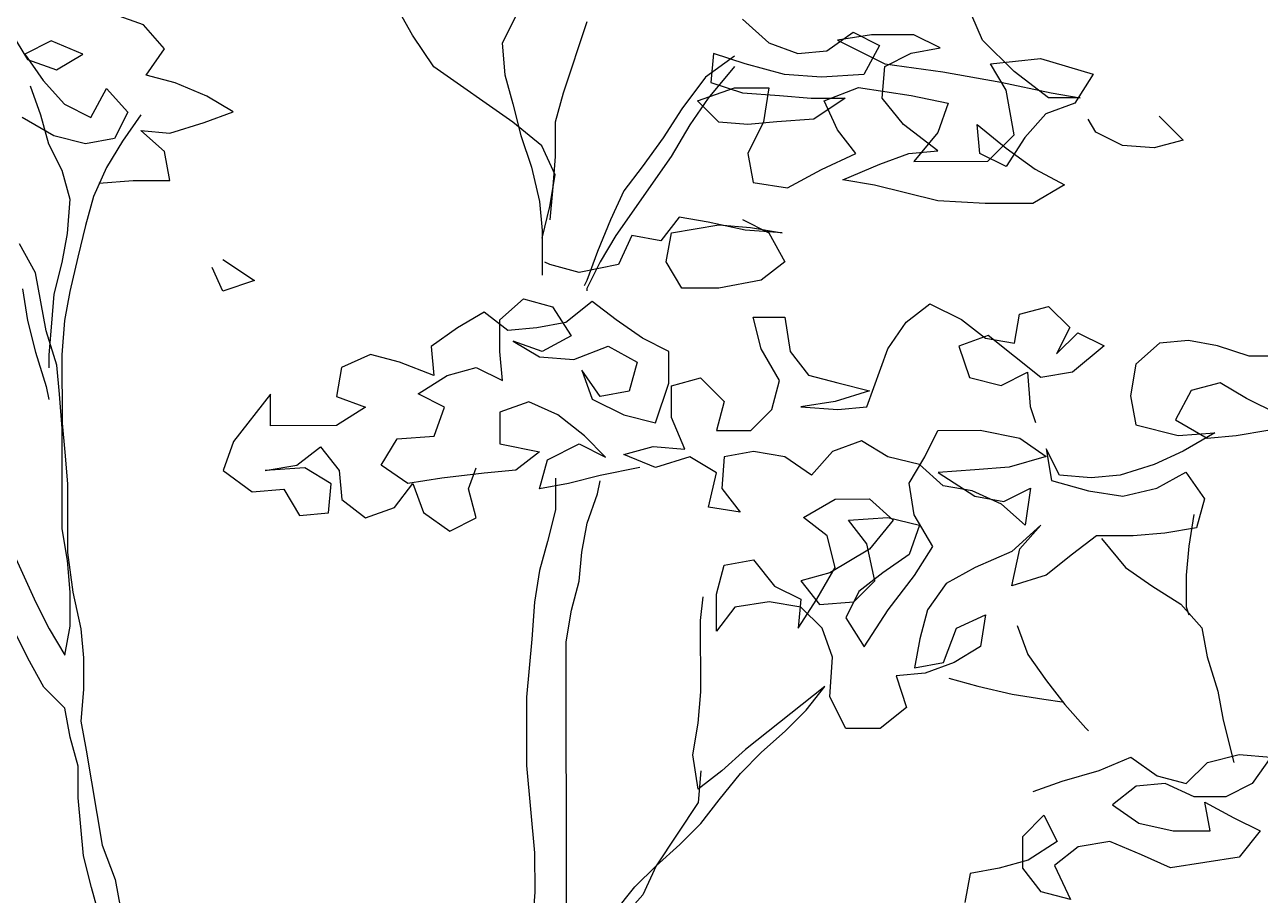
# Model space of a CAD drawing. Header units: millimetres. Extents: x 87938 to 265635, y 330093 to 434310.
# Drawn here: x 107200 to 108767, y 372728 to 373832 of the extents above; entities that cross this region are included whole.
import ezdxf

# ---------------------------------------------------------------- set-up
doc = ezdxf.new("R2010")
doc.units = ezdxf.units.MM

# ---------------------------------------------------------------- blocks, each defined once
blk = doc.blocks.new('A$C2800069E')
for p, q in [((1887.9, 6608.6), (1859.6, 6618.8)), ((2253.5, 6621.8), (2238, 6590.9)), ((2706.5, 6593.9), (2691.1, 6629.9)), ((1908.5, 6585.4), (1887.9, 6608.6)), ((2150.5, 6598.5), (2140.2, 6616.5)), ((2320.4, 6611.5), (2297.3, 6542)), ((2472.3, 6614.2), (2498, 6591.1)), ((1759.2, 6600.7), (1774.7, 6575)), ((2171.1, 6567.6), (2150.5, 6598.5)), ((2554.7, 6583.4), (2580.4, 6601.5)), ((2598.4, 6598.9), (2565, 6593.7)), ((2580.4, 6601.5), (2606.1, 6588.6)), ((2639.6, 6598.9), (2598.4, 6598.9)), ((2665.4, 6586.1), (2639.6, 6598.9)), ((1797.8, 6593), (1772.1, 6580.1)), ((1828.7, 6580.2), (1797.8, 6593)), ((1890.5, 6559.7), (1908.5, 6585.4)), ((2238, 6590.9), (2240.6, 6560)), ((2498, 6591.1), (2526.4, 6580.8)), ((2526.4, 6580.8), (2554.7, 6583.4)), ((2565, 6593.7), (2611.3, 6570.6)), ((2606.1, 6588.6), (2590.7, 6560.3)), ((2637, 6580.9), (2665.4, 6586.1)), ((2737.5, 6563), (2706.5, 6593.9)), ((1772.1, 6580.1), (1790.2, 6554.4)), ((1774.7, 6575), (1803, 6564.7)), ((1803, 6564.7), (1828.7, 6580.2)), ((2464.6, 6578.2), (2436.3, 6557.6)), ((2444, 6580.8), (2441.4, 6552.4)), ((2474.9, 6570.5), (2444, 6580.8)), ((2513.5, 6560.2), (2474.9, 6570.5)), ((2611.3, 6568), (2637, 6580.9)), ((2611.3, 6570.6), (2668, 6562.9)), ((2714.3, 6570.7), (2763.2, 6575.9)), ((2729.8, 6545), (2714.3, 6570.7)), ((2763.2, 6575.9), (2814.7, 6560.5)), ((1918.9, 6552), (1890.5, 6559.7)), ((2248.4, 6513.6), (2171.1, 6567.6)), ((2240.6, 6560), (2248.4, 6531.7)), ((2464.6, 6567.9), (2438.9, 6537)), ((2549.5, 6557.7), (2513.5, 6560.2)), ((2590.7, 6560.3), (2549.5, 6557.7)), ((2608.8, 6537.1), (2611.3, 6568)), ((2668, 6562.9), (2724.6, 6552.7)), ((2770.9, 6537.3), (2737.5, 6563)), ((2814.7, 6560.5), (2796.7, 6532.2)), ((1777.3, 6549.3), (1787.6, 6520.9)), ((1790.2, 6554.4), (1810.8, 6531.3)), ((1836.5, 6518.4), (1851.9, 6546.7)), ((1851.9, 6546.7), (1872.6, 6523.6)), ((1949.8, 6539.1), (1918.9, 6552)), ((2436.3, 6557.6), (2413.1, 6526.7)), ((2428.6, 6534.4), (2464.6, 6547.3)), ((2441.4, 6552.4), (2472.3, 6542.2)), ((2464.6, 6547.3), (2498.1, 6547.3)), ((2498.1, 6547.3), (2493, 6513.9)), ((2552.1, 6534.5), (2585.6, 6547.4)), ((2585.6, 6547.4), (2637.1, 6539.7)), ((2724.6, 6552.7), (2773.5, 6542.4)), ((1975.5, 6523.7), (1949.8, 6539.1)), ((2297.3, 6542), (2289.6, 6513.7)), ((2438.9, 6537), (2420.9, 6511.2)), ((2449.2, 6513.8), (2428.6, 6534.4)), ((2472.3, 6542.2), (2508.4, 6539.6)), ((2508.4, 6539.6), (2539.3, 6537.1)), ((2539.3, 6537.1), (2572.7, 6537.1)), ((2572.7, 6537.1), (2541.9, 6516.5)), ((2565, 6506.2), (2552.1, 6534.5)), ((2629.4, 6511.4), (2608.8, 6537.1)), ((2637.1, 6539.7), (2673.1, 6532.1)), ((2737.5, 6501.2), (2729.8, 6545)), ((2801.8, 6537.3), (2770.9, 6537.3)), ((2773.5, 6542.4), (2801.8, 6537.3)), ((1810.8, 6531.3), (1836.5, 6518.4)), ((1872.6, 6523.6), (1859.7, 6497.8)), ((1947.2, 6513.4), (1975.5, 6523.7)), ((2248.4, 6531.7), (2256.1, 6500.8)), ((2413.1, 6526.7), (2395.1, 6498.3)), ((2673.1, 6532.1), (2662.9, 6503.7)), ((2796.7, 6532.2), (2768.4, 6521.8)), ((1800.5, 6500.4), (1769.6, 6518.4)), ((1787.6, 6520.9), (1795.4, 6492.6)), ((1885.4, 6521), (1867.4, 6495.3)), ((1913.8, 6503), (1947.2, 6513.4)), ((2276.7, 6490.5), (2248.4, 6513.6)), ((2289.6, 6513.7), (2289.6, 6480.2)), ((2420.9, 6511.2), (2402.9, 6480.3)), ((2477.5, 6511.3), (2449.2, 6513.8)), ((2505.8, 6513.9), (2477.5, 6511.3)), ((2493, 6513.9), (2477.5, 6483)), ((2541.9, 6516.5), (2505.8, 6513.9)), ((2662.9, 6485.7), (2629.4, 6511.4)), ((2704.1, 6483.2), (2701.5, 6511.5)), ((2701.5, 6511.5), (2729.8, 6488.3)), ((2768.4, 6521.8), (2747.8, 6498.7)), ((2817.3, 6503.9), (2809.6, 6516.7)), ((2879.1, 6519.4), (2902.3, 6496.2)), ((1831.4, 6492.7), (1800.5, 6500.4)), ((1908.6, 6485), (1885.4, 6505.6)), ((1885.4, 6505.6), (1913.8, 6503)), ((2256.1, 6500.8), (2266.5, 6469.9)), ((2395.1, 6498.3), (2374.6, 6470)), ((2583.1, 6483.1), (2565, 6506.2)), ((2662.9, 6503.7), (2639.7, 6475.4)), ((2711.8, 6475.5), (2737.5, 6501.2)), ((2747.8, 6498.7), (2729.8, 6470.3)), ((2843.1, 6491), (2817.3, 6503.9)), ((1795.4, 6492.6), (1808.3, 6466.9)), ((1859.7, 6497.8), (1831.4, 6492.7)), ((1867.4, 6495.3), (1852, 6469.5)), ((2289.6, 6462.2), (2276.7, 6490.5)), ((2729.8, 6488.3), (2758.1, 6467.8)), ((2874, 6488.5), (2843.1, 6491)), ((2902.3, 6496.2), (2874, 6488.5)), ((1913.8, 6456.7), (1908.6, 6485)), ((2289.6, 6480.2), (2287.1, 6446.7)), ((2402.9, 6480.3), (2348.9, 6403)), ((2477.5, 6483), (2482.7, 6454.7)), ((2549.6, 6467.6), (2583.1, 6483.1)), ((2606.3, 6472.8), (2634.6, 6483.1)), ((2634.6, 6483.1), (2662.9, 6485.7)), ((2639.7, 6475.4), (2711.8, 6475.5)), ((2729.8, 6470.3), (2704.1, 6483.2)), ((1808.3, 6466.9), (1816, 6438.6)), ((1852, 6469.5), (1839.2, 6441.2)), ((2266.5, 6469.9), (2274.2, 6436.4)), ((2284.5, 6431.3), (2289.6, 6462.2)), ((2374.6, 6470), (2356.6, 6446.8)), ((2516.2, 6449.5), (2549.6, 6467.6)), ((2570.2, 6457.3), (2606.3, 6472.8)), ((2758.1, 6467.8), (2786.5, 6452.4)), ((1844.3, 6454.1), (1877.8, 6456.7)), ((1877.8, 6456.7), (1913.8, 6456.7)), ((2482.7, 6454.7), (2516.2, 6449.5)), ((2601.1, 6452.2), (2570.2, 6457.3)), ((2662.9, 6436.8), (2601.1, 6452.2)), ((2786.5, 6452.4), (2755.6, 6434.3)), ((1816, 6438.6), (1813.5, 6405.1)), ((1839.2, 6441.2), (1831.5, 6412.9)), ((2287.1, 6446.7), (2284.5, 6418.4)), ((2356.6, 6446.8), (2343.7, 6418.5)), ((2274.2, 6436.4), (2276.8, 6408.1)), ((2276.8, 6400.4), (2284.5, 6431.3)), ((2709.3, 6434.3), (2662.9, 6436.8)), ((2755.6, 6434.3), (2709.3, 6434.3)), ((2343.7, 6418.5), (2330.9, 6387.6)), ((2410.7, 6421.1), (2392.7, 6397.9)), ((2439, 6416), (2410.7, 6421.1)), ((2475, 6408.3), (2439, 6416)), ((2472.4, 6418.6), (2498.2, 6405.8)), ((1813.5, 6405.1), (1808.3, 6376.8)), ((1831.5, 6412.9), (1823.8, 6382)), ((2276.8, 6408.1), (2276.9, 6364.4)), ((2348.9, 6403), (2333.5, 6377.3)), ((2364.3, 6403.1), (2351.5, 6374.7)), ((2392.7, 6397.9), (2364.3, 6403.1)), ((2397.8, 6377.3), (2403, 6405.7)), ((2403, 6405.7), (2449.3, 6413.4)), ((2449.3, 6413.4), (2480.2, 6410.9)), ((2511.1, 6405.8), (2475, 6408.3)), ((2480.2, 6410.9), (2511.1, 6405.8)), ((2498.2, 6405.8), (2513.7, 6377.5)), ((1782.6, 6366.5), (1767.1, 6394.8)), ((1823.8, 6382), (1816.1, 6348.5)), ((1965.4, 6379.5), (1996.3, 6359)), ((2330.9, 6387.6), (2320.6, 6359.3)), ((2513.7, 6377.5), (2490.5, 6359.4)), ((1793, 6309.9), (1782.6, 6366.5)), ((1808.3, 6376.8), (1800.6, 6345.9)), ((1965.4, 6348.6), (1955.1, 6371.8)), ((2284.6, 6374.7), (2279.4, 6377.2)), ((2312.9, 6367), (2284.6, 6374.7)), ((2351.5, 6374.7), (2312.9, 6367)), ((2333.5, 6377.3), (2320.6, 6351.5)), ((2413.3, 6351.6), (2397.8, 6377.3)), ((1996.3, 6359), (1965.4, 6348.6)), ((2320.6, 6359.3), (2318.1, 6354.1)), ((2490.5, 6359.4), (2449.3, 6351.7)), ((1769.8, 6351), (1774.9, 6320.1)), ((1800.6, 6345.9), (1798.1, 6317.6)), ((1816.1, 6348.5), (1811, 6320.2)), ((2320.6, 6351.5), (2320.6, 6349)), ((2449.3, 6351.7), (2413.3, 6351.6)), ((2235.7, 6320.6), (2258.9, 6341.2)), ((2258.9, 6341.2), (2287.2, 6333.5)), ((2287.2, 6333.5), (2305.2, 6305.2)), ((2325.8, 6338.7), (2300.1, 6318.1)), ((2349, 6320.7), (2325.8, 6338.7)), ((2632.1, 6318.4), (2655.3, 6336.4)), ((2655.3, 6336.4), (2686.2, 6321)), ((2742.8, 6326.2), (2771.1, 6333.9)), ((2771.1, 6333.9), (2791.7, 6313.4)), ((1774.9, 6320.1), (1782.7, 6289.3)), ((1798.1, 6317.6), (1795.6, 6286.7)), ((1811, 6320.2), (1808.4, 6286.7)), ((2220.3, 6328.3), (2194.5, 6312.8)), ((2243.4, 6310.3), (2220.3, 6328.3)), ((2235.7, 6289.7), (2235.7, 6320.6)), ((2300.1, 6318.1), (2271.8, 6312.9)), ((2374.7, 6302.7), (2349, 6320.7)), ((2490.6, 6292.5), (2482.8, 6323.4)), ((2482.8, 6323.4), (2513.7, 6323.4)), ((2513.7, 6323.4), (2518.9, 6289.9)), ((2614.1, 6292.6), (2632.1, 6318.4)), ((2686.2, 6321), (2709.4, 6303)), ((2737.7, 6297.9), (2742.8, 6326.2)), ((1803.3, 6276.4), (1793, 6309.9)), ((2194.5, 6312.8), (2168.8, 6294.8)), ((2271.8, 6312.9), (2243.4, 6310.3)), ((2305.2, 6305.2), (2276.9, 6289.7)), ((2712, 6305.6), (2683.6, 6295.2)), ((2763.5, 6264.4), (2712, 6305.6)), ((2791.7, 6313.4), (2778.9, 6287.6)), ((2778.9, 6287.6), (2799.5, 6308.2)), ((2799.5, 6308.2), (2825.2, 6295.4)), ((2168.8, 6294.8), (2171.4, 6266.4)), ((2276.9, 6289.7), (2248.6, 6300)), ((2248.6, 6300), (2274.4, 6284.6)), ((2307.8, 6282), (2341.3, 6294.9)), ((2341.3, 6294.9), (2369.6, 6279.5)), ((2400.5, 6289.8), (2374.7, 6302.7)), ((2683.6, 6295.2), (2694, 6264.4)), ((2709.4, 6303), (2737.7, 6297.9)), ((2825.2, 6295.4), (2794.4, 6269.6)), ((2879.3, 6298), (2856.1, 6277.4)), ((2907.6, 6300.6), (2879.3, 6298)), ((2935.9, 6295.5), (2907.6, 6300.6)), ((2966.8, 6285.2), (2935.9, 6295.5)), ((1782.7, 6289.3), (1793, 6255.8)), ((1795.6, 6286.7), (1795.6, 6273.8)), ((1808.4, 6286.7), (1808.5, 6219.8)), ((2109.6, 6287), (2081.3, 6274.1)), ((2137.9, 6279.3), (2109.6, 6287)), ((2238.3, 6261.4), (2235.7, 6289.7)), ((2274.4, 6284.6), (2307.8, 6282)), ((2400.5, 6258.9), (2400.5, 6289.8)), ((2508.6, 6261.6), (2490.6, 6292.5)), ((2518.9, 6289.9), (2536.9, 6266.8)), ((2593.6, 6235.9), (2614.1, 6292.6)), ((2997.7, 6285.2), (2966.8, 6285.2)), ((1805.9, 6248.1), (1803.3, 6276.4)), ((2081.3, 6274.1), (2076.2, 6245.8)), ((2171.4, 6266.4), (2137.9, 6279.3)), ((2184.3, 6266.5), (2212.6, 6274.2)), ((2212.6, 6274.2), (2238.3, 6261.4)), ((2333.6, 6246), (2315.6, 6271.7)), ((2315.6, 6271.7), (2325.9, 6243.4)), ((2369.6, 6279.5), (2361.9, 6251.2)), ((2724.9, 6256.7), (2750.6, 6269.6)), ((2750.6, 6269.6), (2753.2, 6236.1)), ((2794.4, 6269.6), (2763.5, 6264.4)), ((2856.1, 6277.4), (2851, 6246.5)), ((2156, 6248.4), (2184.3, 6266.5)), ((2387.7, 6220.3), (2400.5, 6258.9)), ((2403.1, 6256.4), (2431.4, 6264.1)), ((2431.4, 6264.1), (2454.6, 6241)), ((2500.9, 6233.3), (2508.6, 6261.6)), ((2536.9, 6266.8), (2565.3, 6259.1)), ((2565.3, 6259.1), (2596.2, 6251.4)), ((2694, 6264.4), (2724.9, 6256.7)), ((2938.5, 6259.4), (2910.2, 6251.7)), ((2964.3, 6244), (2938.5, 6259.4)), ((1793, 6255.8), (1795.6, 6242.9)), ((1808.5, 6214.6), (1805.9, 6248.1)), ((2011.8, 6248.3), (1975.8, 6201.9)), ((2011.8, 6217.4), (2011.8, 6248.3)), ((2076.2, 6245.8), (2104.5, 6235.5)), ((2181.7, 6235.6), (2156, 6248.4)), ((2361.9, 6251.2), (2333.6, 6246)), ((2403.1, 6225.5), (2403.1, 6256.4)), ((2596.2, 6251.4), (2562.7, 6241.1)), ((2851, 6246.5), (2856.2, 6218.2)), ((2910.2, 6251.7), (2894.8, 6223.3)), ((2104.5, 6235.5), (2076.2, 6217.5)), ((2171.5, 6207.2), (2181.7, 6235.6)), ((2264.1, 6240.8), (2235.8, 6230.5)), ((2292.4, 6227.9), (2264.1, 6240.8)), ((2325.9, 6243.4), (2356.8, 6228)), ((2454.6, 6241), (2446.9, 6212.6)), ((2480.4, 6212.7), (2500.9, 6233.3)), ((2562.7, 6241.1), (2529.2, 6235.9)), ((2529.2, 6235.9), (2565.3, 6233.3)), ((2565.3, 6233.3), (2593.6, 6235.9)), ((2753.2, 6236.1), (2758.4, 6220.7)), ((2995.2, 6228.6), (2964.3, 6244)), ((2235.8, 6230.5), (2235.8, 6199.6)), ((2318.2, 6207.4), (2292.4, 6227.9)), ((2356.8, 6228), (2387.7, 6220.3)), ((2416, 6194.6), (2403.1, 6225.5)), ((2894.8, 6223.3), (2925.7, 6205.4)), ((1808.5, 6219.8), (1811.1, 6191.5)), ((1808.6, 6116.8), (1808.5, 6214.6)), ((2076.2, 6217.5), (2011.8, 6217.4)), ((2446.9, 6212.6), (2480.4, 6212.7)), ((2650.3, 6187.1), (2663.1, 6212.8)), ((2663.1, 6212.8), (2704.3, 6212.9)), ((2704.3, 6212.9), (2742.9, 6205.2)), ((2856.2, 6218.2), (2897.4, 6207.9)), ((2897.4, 6207.9), (2933.4, 6210.5)), ((2933.4, 6210.5), (2902.5, 6192.5)), ((2954, 6208), (2984.9, 6213.1)), ((1975.8, 6201.9), (1965.6, 6173.6)), ((2037.6, 6178.8), (2060.8, 6196.8)), ((2060.8, 6196.8), (2078.8, 6173.7)), ((2120, 6178.9), (2135.4, 6204.6)), ((2135.4, 6204.6), (2171.5, 6207.2)), ((2235.8, 6199.6), (2274.4, 6191.9)), ((2282.2, 6184.2), (2313, 6199.6)), ((2313, 6199.6), (2338.8, 6186.8)), ((2338.8, 6186.8), (2318.2, 6207.4)), ((2356.8, 6189.4), (2385.1, 6197.1)), ((2385.1, 6197.1), (2416, 6194.6)), ((2588.5, 6202.5), (2560.2, 6192.2)), ((2614.2, 6187.1), (2588.5, 6202.5)), ((2742.9, 6205.2), (2768.7, 6187.2)), ((2925.7, 6205.4), (2954, 6208)), ((1811.1, 6191.5), (1813.7, 6160.6)), ((2274.4, 6191.9), (2251.3, 6173.9)), ((2387.7, 6176.6), (2356.8, 6189.4)), ((2421.2, 6186.9), (2387.7, 6176.6)), ((2446.9, 6171.5), (2421.2, 6186.9)), ((2454.6, 6186.9), (2452.1, 6156)), ((2483, 6192.1), (2454.6, 6186.9)), ((2513.8, 6187), (2483, 6192.1)), ((2539.6, 6169), (2513.8, 6187)), ((2560.2, 6192.2), (2539.6, 6169)), ((2645.1, 6179.4), (2614.2, 6187.1)), ((2634.9, 6161.3), (2650.3, 6187.1)), ((2768.7, 6187.2), (2732.7, 6176.9)), ((2781.6, 6169.2), (2768.7, 6194.9)), ((2768.7, 6194.9), (2773.9, 6164)), ((2902.5, 6192.5), (2874.2, 6179.6)), ((1965.6, 6173.6), (1993.9, 6153)), ((2006.7, 6173.6), (2037.6, 6178.8)), ((2045.4, 6176.2), (2006.7, 6173.6)), ((2071.1, 6160.8), (2045.4, 6176.2)), ((2078.8, 6173.7), (2081.4, 6145.4)), ((2145.8, 6160.9), (2120, 6178.9)), ((2205, 6155.8), (2212.7, 6176.4)), ((2251.3, 6173.9), (2220.4, 6171.2)), ((2274.5, 6155.9), (2282.2, 6184.2)), ((2372.3, 6176.5), (2333.7, 6168.8)), ((2668.3, 6158.8), (2645.1, 6179.4)), ((2699.2, 6174.3), (2663.2, 6171.7)), ((2732.7, 6176.9), (2699.2, 6174.3)), ((2874.2, 6179.6), (2840.8, 6169.2)), ((1813.7, 6160.6), (1813.7, 6093.7)), ((2068.6, 6132.5), (2071.1, 6160.8)), ((2132.9, 6137.7), (2150.9, 6160.9)), ((2179.2, 6166.1), (2145.8, 6160.9)), ((2150.9, 6160.9), (2161.2, 6132.6)), ((2220.4, 6171.2), (2179.2, 6166.1)), ((2302.8, 6161), (2274.5, 6155.9)), ((2289.9, 6166.2), (2289.9, 6135.3)), ((2333.7, 6168.8), (2302.8, 6161)), ((2331.1, 6150.8), (2333.7, 6163.6)), ((2439.2, 6138), (2446.9, 6171.5)), ((2640, 6130.4), (2634.9, 6161.3)), ((2663.2, 6171.7), (2699.2, 6148.5)), ((2773.9, 6164), (2809.9, 6153.8)), ((2812.5, 6166.6), (2781.6, 6169.2)), ((2840.8, 6169.2), (2812.5, 6166.6)), ((2876.8, 6156.4), (2905.1, 6171.9)), ((2905.1, 6171.9), (2923.2, 6146.1)), ((1993.9, 6153), (2024.8, 6155.6)), ((2024.8, 6155.6), (2040.2, 6129.9)), ((2212.7, 6127.5), (2205, 6155.8)), ((2320.8, 6122.4), (2331.1, 6150.8)), ((2452.1, 6156), (2470.1, 6132.9)), ((2696.6, 6153.7), (2668.3, 6158.8)), ((2725, 6140.8), (2696.6, 6153.7)), ((2699.2, 6148.5), (2727.5, 6143.4)), ((2727.5, 6143.4), (2753.3, 6156.3)), ((2753.3, 6156.3), (2748.2, 6120.2)), ((2809.9, 6153.8), (2843.4, 6148.7)), ((2843.4, 6148.7), (2876.8, 6156.4)), ((2081.4, 6145.4), (2104.6, 6127.4)), ((2104.6, 6127.4), (2132.9, 6137.7)), ((2470.1, 6132.9), (2439.2, 6138)), ((2531.9, 6127.8), (2562.8, 6145.8)), ((2562.8, 6145.8), (2596.3, 6145.9)), ((2596.3, 6145.9), (2619.4, 6125.3)), ((2748.2, 6120.2), (2725, 6140.8)), ((2923.2, 6146.1), (2915.5, 6117.8)), ((1744.2, 6129.6), (1782.9, 6044.7)), ((2040.2, 6129.9), (2068.6, 6132.5)), ((2161.2, 6132.6), (2187, 6114.6)), ((2187, 6114.6), (2212.7, 6127.5)), ((2289.9, 6135.3), (2282.2, 6104.4)), ((2555.1, 6109.8), (2531.9, 6127.8)), ((2575.7, 6125.2), (2614.3, 6127.8)), ((2593.7, 6102.1), (2575.7, 6125.2)), ((2619.4, 6125.3), (2596.3, 6096.9)), ((2614.3, 6127.8), (2645.2, 6120.2)), ((2658.1, 6099.6), (2640, 6130.4)), ((2912.9, 6130.7), (2907.8, 6099.8)), ((1813.8, 6085.9), (1808.6, 6116.8)), ((2315.7, 6094.1), (2320.8, 6122.4)), ((2645.2, 6120.2), (2634.9, 6091.8)), ((2763.6, 6120.3), (2735.3, 6094.5)), ((2743, 6097.1), (2763.6, 6120.3)), ((2884.6, 6112.6), (2853.7, 6110)), ((2915.5, 6117.8), (2884.6, 6112.6)), ((2282.2, 6104.4), (2274.5, 6076.1)), ((2562.9, 6078.9), (2555.1, 6109.8)), ((2601.5, 6066.1), (2593.7, 6102.1)), ((2817.7, 6110), (2794.5, 6092)), ((2853.7, 6110), (2817.7, 6110)), ((2822.8, 6107.4), (2846, 6079.1)), ((1813.7, 6093.7), (1818.9, 6055)), ((2313.2, 6065.8), (2315.7, 6094.1)), ((2596.3, 6096.9), (2557.7, 6073.7)), ((2634.9, 6091.8), (2609.2, 6073.8)), ((2640.1, 6071.2), (2658.1, 6099.6)), ((2735.3, 6094.5), (2699.3, 6079)), ((2735.3, 6061), (2743, 6097.1)), ((2794.5, 6092), (2768.8, 6071.4)), ((2907.8, 6099.8), (2905.2, 6071.5)), ((1816.4, 6055), (1813.8, 6085.9)), ((2447, 6053), (2454.7, 6081.4)), ((2454.7, 6081.4), (2483, 6086.5)), ((2483, 6086.5), (2503.7, 6060.8)), ((2544.9, 6048), (2562.9, 6078.9)), ((2699.3, 6079), (2671, 6063.5)), ((2846, 6079.1), (2871.8, 6061.2)), ((2274.5, 6076.1), (2269.4, 6045.2)), ((2305.5, 6037.5), (2313.2, 6065.8)), ((2557.7, 6073.7), (2529.4, 6066)), ((2529.4, 6066), (2547.4, 6042.8)), ((2580.9, 6045.4), (2601.5, 6066.1)), ((2609.2, 6073.8), (2586, 6055.7)), ((2614.4, 6037.8), (2640.1, 6071.2)), ((2768.8, 6071.4), (2735.3, 6061)), ((2905.2, 6071.5), (2905.3, 6040.6)), ((1816.4, 6021.6), (1816.4, 6055)), ((1818.9, 6055), (1826.7, 6019)), ((2447.1, 6017), (2447, 6053)), ((2503.7, 6060.8), (2529.4, 6048)), ((2586, 6055.7), (2573.2, 6030)), ((2671, 6063.5), (2653, 6037.8)), ((2871.8, 6061.2), (2900.1, 6043.2)), ((1775.2, 5990.6), (1749.4, 6042.1)), ((1782.9, 6044.7), (1795.8, 6019)), ((2269.4, 6045.2), (2266.9, 6009.1)), ((2431.6, 6027.3), (2434.2, 6050.5)), ((2465.1, 6040.2), (2447.1, 6017)), ((2498.5, 6045.4), (2465.1, 6040.2)), ((2529.4, 6040.2), (2498.5, 6045.4)), ((2529.4, 6048), (2526.9, 6019.7)), ((2526.9, 6019.7), (2544.9, 6048)), ((2550, 6019.7), (2529.4, 6040.2)), ((2547.4, 6042.8), (2580.9, 6045.4)), ((2900.1, 6043.2), (2920.7, 6020)), ((2905.3, 6040.6), (2907.8, 6032.9)), ((2300.4, 6006.6), (2305.5, 6037.5)), ((2573.2, 6030), (2591.2, 6001.7)), ((2591.2, 6001.7), (2614.4, 6037.8)), ((2653, 6037.8), (2645.3, 6009.5)), ((2681.3, 6019.8), (2709.6, 6032.7)), ((2709.6, 6032.7), (2704.5, 6001.8)), ((1795.8, 6019), (1811.3, 5993.3)), ((1811.3, 5993.3), (1816.4, 6021.6)), ((1826.7, 6019), (1829.3, 5990.7)), ((2431.7, 5957.8), (2431.6, 6027.3)), ((2560.4, 5991.4), (2550, 6019.7)), ((2668.5, 5986.3), (2681.3, 6019.8)), ((2740.5, 6022.4), (2750.8, 5994.1)), ((2920.7, 6020), (2925.9, 5991.7)), ((2266.9, 6009.1), (2261.8, 5952.5)), ((2300.6, 5749.2), (2300.4, 6006.6)), ((2645.3, 6009.5), (2640.2, 5981.1)), ((2704.5, 6001.8), (2678.8, 5986.3)), ((2750.8, 5994.1), (2768.9, 5968.4)), ((2925.9, 5991.7), (2936.2, 5958.2)), ((1790.7, 5962.3), (1775.2, 5990.6)), ((1829.3, 5990.7), (1829.3, 5959.8)), ((2557.8, 5952.8), (2560.4, 5991.4)), ((2640.2, 5981.1), (2668.5, 5986.3)), ((2678.8, 5986.3), (2650.5, 5976)), ((2650.5, 5976), (2622.2, 5973.4)), ((2622.2, 5973.4), (2632.5, 5942.5)), ((2673.6, 5970.9), (2702, 5963.2)), ((2768.9, 5968.4), (2786.9, 5945.2)), ((1811.3, 5941.8), (1790.7, 5962.3)), ((1829.3, 5959.8), (1826.8, 5928.9)), ((2429.1, 5926.9), (2431.7, 5957.8)), ((2552.7, 5963), (2475.5, 5901.2)), ((2534.7, 5939.9), (2552.7, 5963)), ((2702, 5963.2), (2735.4, 5955.5)), ((2936.2, 5958.2), (2941.4, 5929.9)), ((2261.8, 5952.5), (2261.8, 5885.6)), ((2573.3, 5921.9), (2557.8, 5952.8)), ((2735.4, 5955.5), (2766.3, 5950.4)), ((2766.3, 5950.4), (2784.4, 5947.8)), ((2786.9, 5945.2), (2807.5, 5922.1)), ((1816.5, 5913.5), (1811.3, 5941.8)), ((2514.1, 5919.2), (2534.7, 5939.9)), ((2632.5, 5942.5), (2606.8, 5921.9)), ((1826.8, 5928.9), (1831.9, 5900.6)), ((2424, 5896), (2429.1, 5926.9)), ((2606.8, 5921.9), (2573.3, 5921.9)), ((2807.5, 5922.1), (2810.1, 5919.5)), ((2941.4, 5929.9), (2951.7, 5888.8)), ((1824.2, 5885.1), (1816.5, 5913.5)), ((2490.9, 5898.6), (2514.1, 5919.2)), ((1831.9, 5900.6), (1847.5, 5807.9)), ((2429.2, 5862.5), (2424, 5896)), ((2475.5, 5901.2), (2452.3, 5880.6)), ((2470.4, 5878), (2490.9, 5898.6)), ((2926, 5888.7), (2956.9, 5896.5)), ((2956.9, 5896.5), (2987.8, 5893.9)), ((1824.3, 5854.3), (1824.2, 5885.1)), ((2261.8, 5885.6), (2269.6, 5800.6)), ((2820.5, 5880.9), (2851.3, 5893.8)), ((2851.3, 5893.8), (2877.1, 5875.8)), ((2905.4, 5868.1), (2926, 5888.7)), ((2987.8, 5893.9), (2969.8, 5868.2)), ((2452.3, 5880.6), (2429.2, 5862.5)), ((2431.8, 5880.6), (2429.2, 5849.7)), ((2449.8, 5852.3), (2470.4, 5878)), ((2784.4, 5870.6), (2820.5, 5880.9)), ((2877.1, 5875.8), (2905.4, 5868.1)), ((2756.1, 5860.3), (2784.4, 5870.6)), ((2856.5, 5865.5), (2833.4, 5847.5)), ((2884.8, 5868.1), (2856.5, 5865.5)), ((2913.1, 5855.3), (2884.8, 5868.1)), ((2969.8, 5868.2), (2944, 5855.3)), ((1829.5, 5797.6), (1824.3, 5854.3)), ((2429.2, 5849.7), (2388.1, 5787.8)), ((2431.8, 5829.1), (2449.8, 5852.3)), ((2833.4, 5847.5), (2859.1, 5829.5)), ((2944, 5855.3), (2913.1, 5855.3)), ((2928.6, 5821.8), (2923.5, 5850.1)), ((2923.5, 5850.1), (2951.8, 5834.7)), ((2745.9, 5816.5), (2766.4, 5837.1)), ((2766.4, 5837.1), (2779.3, 5811.4)), ((2411.2, 5808.5), (2431.8, 5829.1)), ((2859.1, 5829.5), (2892.6, 5821.8)), ((2951.8, 5834.7), (2977.5, 5821.9)), ((2745.9, 5785.6), (2745.9, 5816.5)), ((2779.3, 5811.4), (2751, 5793.3)), ((2830.8, 5811.4), (2799.9, 5806.2)), ((2861.7, 5798.6), (2830.8, 5811.4)), ((2892.6, 5821.8), (2928.6, 5821.8)), ((2977.5, 5821.9), (2957, 5796.1)), ((1847.5, 5807.9), (1860.4, 5774.5)), ((2269.6, 5800.6), (2269.7, 5762)), ((2388.1, 5787.8), (2411.2, 5808.5)), ((2799.9, 5806.2), (2776.8, 5788.2)), ((1837.2, 5766.7), (1829.5, 5797.6)), ((2367.5, 5767.2), (2388.1, 5787.8)), ((2388.1, 5787.8), (2375.2, 5759.5)), ((2751, 5793.3), (2722.7, 5785.6)), ((2776.8, 5788.2), (2792.3, 5754.8)), ((2890, 5785.7), (2861.7, 5798.6)), ((2957, 5796.1), (2890, 5785.7)), ((2694.4, 5780.4), (2689.3, 5752.1)), ((2722.7, 5785.6), (2694.4, 5780.4)), ((2763.9, 5762.4), (2745.9, 5785.6)), ((1845, 5738.4), (1837.2, 5766.7)), ((1860.4, 5774.5), (1865.6, 5746.2)), ((2346.9, 5741.5), (2367.5, 5767.2)), ((2269.7, 5762), (2267.1, 5726)), ((2375.2, 5759.5), (2354.7, 5736.3)), ((2792.3, 5754.8), (2763.9, 5762.4))]:
    blk.add_line(p, q)

msp = doc.modelspace()

# ---------------------------------------------------------------- block references
at = {"xscale": 1.3, "yscale": 1.3, "zscale": 1.3}
msp.add_blockref('A$C2800069E', (104896.4, 365241), dxfattribs=at)

doc.saveas('drawing.dxf')
